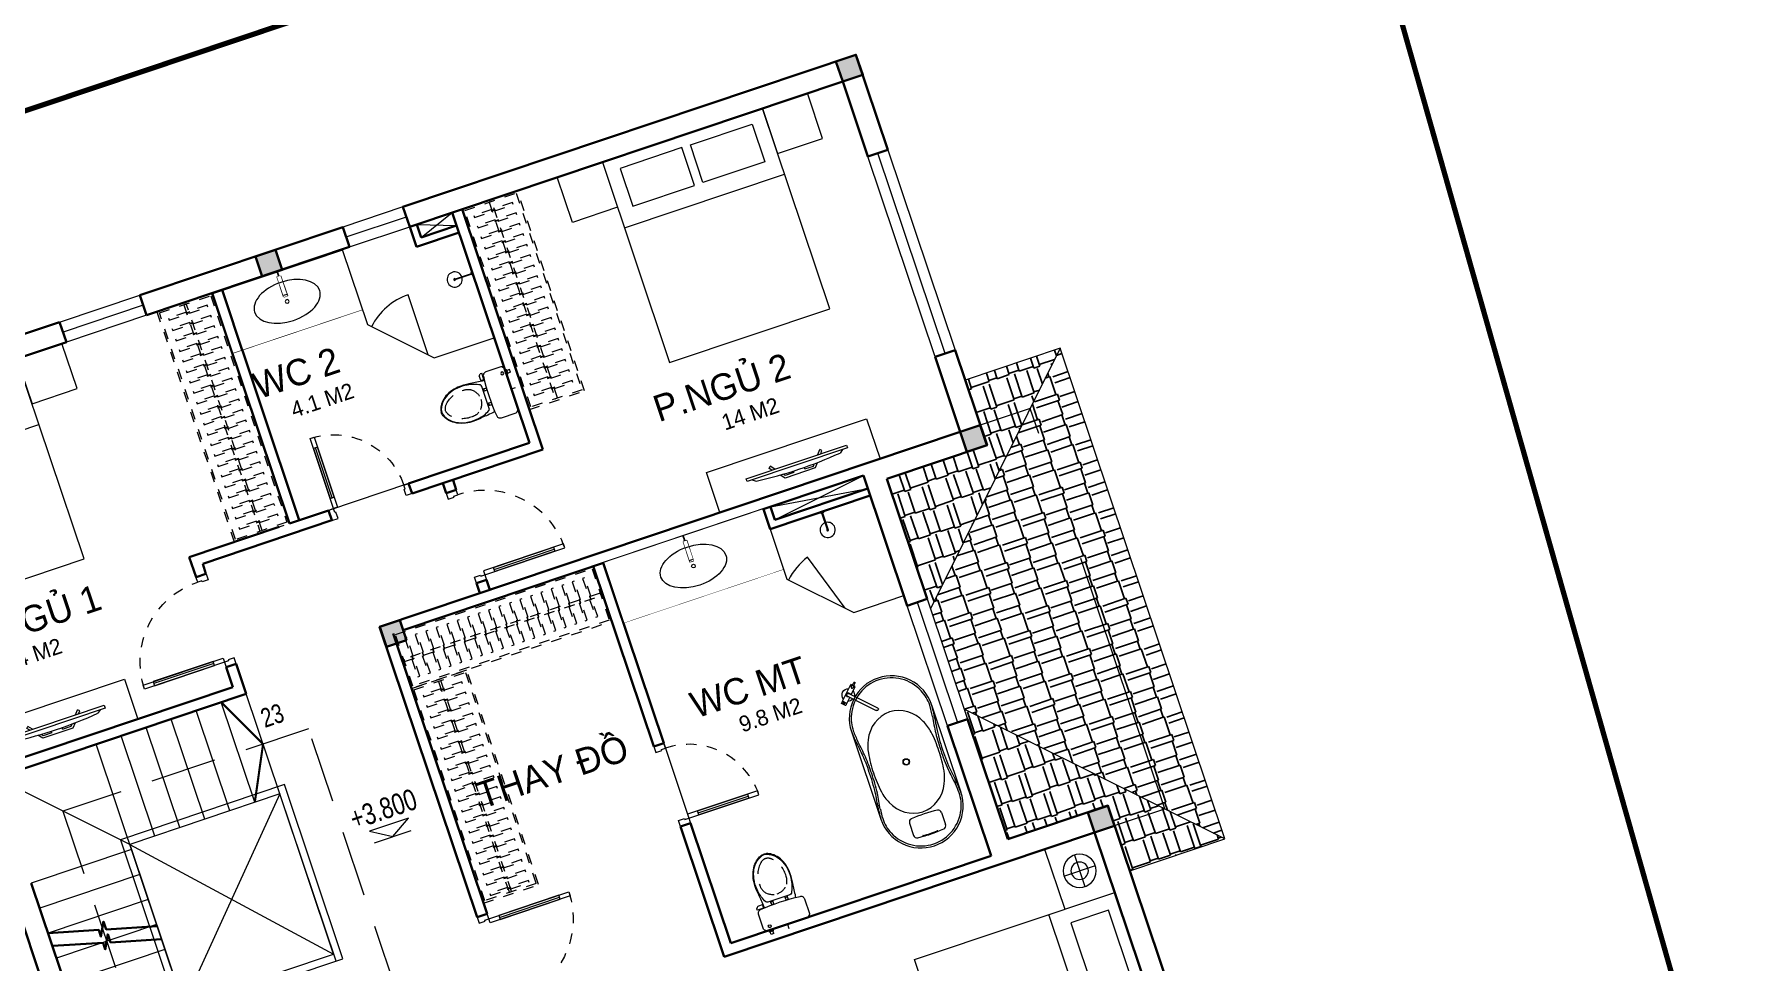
# Model space of a CAD drawing. Header units: metres. Extents: x 568336 to 569219, y 2065964 to 2066430.
# Drawn here: x 568470.52 to 568486.68, y 2066098.33 to 2066107.12 of the extents above; entities that cross this region are included whole.
import ezdxf

# ---------------------------------------------------------------- set-up
doc = ezdxf.new("R2010")
doc.units = ezdxf.units.M
for name, pattern in [('CENTER', [2, 1.25, -0.25, 0.25, -0.25]), ('DASHED', [0.75, 0.5, -0.25]), ('HIDDEN', [0.375, 0.25, -0.125]), ('HIDDEN2', [0.1875, 0.125, -0.0625]), ('X-5M-G-MB PHONGNGU$0$HIDDEN2', [0.1875, 0.125, -0.0625]), ('xref-thap C (mb tang 32-2)$0$HIDDEN', [0.375, 0.25, -0.125]), ('Xref-VCMT-BT3 - tuong bao$0$HIDDEN', [0.375, 0.25, -0.125])]:
    doc.linetypes.add(name, pattern=pattern)
doc.layers.get('0').update_dxf_attribs({"linetype": 'CONTINUOUS'})
doc.layers.get('DEFPOINTS').update_dxf_attribs({"linetype": 'CONTINUOUS'})
for name, color, linetype, lineweight in [('-CONCRETE', 1, 'CONTINUOUS', 35), ('-DOOR', 137, 'CONTINUOUS', 9), ('-FURNITURE', 46, 'CONTINUOUS', 9), ('-HIDE', 3, 'HIDDEN', 13), ('-KH', 143, 'CONTINUOUS', 13), ('-LINE1', 7, 'CONTINUOUS', 18), ('-RANH GIOI KHU DAT', 12, 'CENTER', 18), ('-TEXT', 7, 'CONTINUOUS', 15), ('-WALL', 4, 'CONTINUOUS', 35), ('Bighome_khuat', 251, 'DASHED', 5), ('TEXT25', 2, 'CONTINUOUS', 13)]:
    doc.layers.add(name, color=color, linetype=linetype, lineweight=lineweight)
doc.layers.add('13. NET HATCH', color=252, linetype='CONTINUOUS')
doc.layers.add('LoLK', color=6, linetype='CONTINUOUS')
doc.styles.add('1', font='arial.ttf')
doc.styles.add('T1', font='', dxfattribs={"height": 200})
doc.styles.get('T1').set_extended_font_data('VNgeometric Light')

# ---------------------------------------------------------------- blocks, each defined once
blk = doc.blocks.new('BT4-T2.1')
at = {"layer": '-RANH GIOI KHU DAT', "linetype": 'HIDDEN', "ltscale": 10, "const_width": 0.05}
blk.add_lwpolyline([(568465.624, 2066104.779), (568482.553, 2066110.46), (568478.451, 2066124.911), (568472.346, 2066128.131), (568459.261, 2066123.739)], close=True, dxfattribs=at)
blk = doc.blocks.new('Sink_Cicle')
blk.add_lwpolyline([(17, -50), (-17, -50), (-18, -252), (17, -252)], close=True)
blk.add_circle((0, -300), 17.5)
at = {"layer": 'DEFPOINTS'}
blk.add_line((0, -100), (0, 0), dxfattribs=at)
blk.add_wipeout([(17, -50), (-17, -50), (-18, -252), (17, -252)])
at = {"layer": '-FURNITURE', "linetype": 'Continuous'}
blk.add_ellipse((0, -300), major_axis=(-325, 0), ratio=0.584615, dxfattribs=at)
blk.add_line((-18, -237), (17, -237))
blk = doc.blocks.new('*U192')
at = {"ltscale": 300}
blk.add_lwpolyline([(0, 0), (1300, 0), (1300, -600), (0, -600)], close=True, dxfattribs=at)
blk.add_wipeout([(0, 0), (1300, 0), (1300, -600), (0, -600)], dxfattribs=at)
blk.add_blockref('Sink_Cicle', (650, 0), dxfattribs=at)
blk = doc.blocks.new('*U88')
at = {"color": 251}
blk.add_line((-70, 100), (-70, 700), dxfattribs=at)
for points in [[(-50, 0), (-50, 800), (-90, 800), (-90, 0)], [(-50, 100), (-90, 100), (-90, 700), (-50, 700)], [(-900, -100), (-840, -100), (-840, -40), (-850, -40), (-850, 0), (-900, 0)], [(0, -100), (-60, -100), (-60, -40), (-50, -40), (-50, 0), (0, 0)]]:
    blk.add_lwpolyline(points, close=True)
at = {"layer": 'Bighome_khuat', "linetype": 'Xref-VCMT-BT3 - tuong bao$0$HIDDEN'}
blk.add_arc((-50, 0), 800, 90, 180, dxfattribs=at)
blk = doc.blocks.new('*U191')
at = {"ltscale": 300}
blk.add_lwpolyline([(0, 0), (1600, 0), (1600, -600), (0, -600)], close=True, dxfattribs=at)
blk.add_wipeout([(0, 0), (1600, 0), (1600, -600), (0, -600)], dxfattribs=at)
blk.add_blockref('Sink_Cicle', (800, 0), dxfattribs=at)
blk = doc.blocks.new('A$C52EE6B0C')
for p, q in [((-17.21, 15.73), (17.22, 15.73)), ((-17.21, -15.76), (17.25, -15.76))]:
    blk.add_line(p, q)
for radius in [1.2, 1.06]:
    blk.add_circle((0, -0.01), radius)
for centre, radius, start, end in [((-17.24, -0.01), 15.75, 90.00005, 180.00602), ((-17.21, 0), 15.03, 114.01434, 180.05883), ((-17.26, 0.1), 14.92, 89.8926, 114.01434), ((-18.18, -21.57), 37.31, 80.32537, 88.55949), ((-17.86, -16.41), 31.44, 80.9553, 88.85173), ((3.49, 116.01), 102.69, 260.80643, 264.35645), ((10, 158.8), 145.24, 261.32176, 262.65662), ((-0.88, 77.07), 62.8, 262.97229, 270.8035), ((-0.26, -36.68), 49.55, 89.69838, 98.51976), ((-0.44, 89.41), 75.84, 265.33614, 270.33552), ((0.89, 77.07), 62.8, 269.1965, 277.02771), ((0.58, 84.46), 70.9, 269.53626, 275.75097), ((0.27, -36.68), 49.55, 81.48024, 90.30162), ((-18.44, 226.88), 214.55, 276.99221, 278.59677), ((-9.99, 158.8), 145.24, 277.34338, 278.67824), ((18.19, -21.57), 37.31, 91.44051, 99.67463), ((17.5, -11.01), 26.04, 90.57162, 98.52624), ((17.38, 0.65), 14.38, 65.52402, 90.57162), ((17.25, -0.01), 15.75, 359.99398, 89.99995), ((17.03, -0.12), 15.22, 0.40185, 65.52402), ((-7.45, -0.4), 12.19, 113.36694, 178.17202), ((-5.42, -2.21), 14.69, 98.51976, 117.85129), ((5.43, -2.21), 14.69, 62.14871, 81.48024), ((7.46, -0.4), 12.19, 1.82798, 66.63306), ((28.3, 2.77), 0.286, 160.80789, 185.67758), ((1.03, 0.06), 27.11, 359.84479, 5.67758), ((28.15, 2.82), 0.123, 123.47411, 160.80789), ((28.12, 2.87), 0.0732, 85.79125, 123.47411), ((28.11, 2.83), 0.109, 39.09426, 85.79125), ((27.99, 2.72), 0.275, 4.9413, 41.00239), ((1.84, 0.05), 26.56, 359.86069, 5.81543), ((-17.24, -0.02), 15.75, 179.99398, 269.99995), ((-17.21, -0.03), 15.03, 179.94113, 245.98566), ((-7.45, 0.37), 12.19, 181.82798, 246.63306), ((7.46, 0.37), 12.19, 293.36694, 358.17202), ((17.25, -0.02), 15.75, 270.00005, 0.00602), ((17.03, 0.09), 15.22, 294.47598, 359.59814), ((1.03, -0.09), 27.11, 354.32242, 0.15521), ((28.3, -2.8), 0.286, 174.32242, 199.19211), ((28.15, -2.85), 0.123, 199.19211, 236.52589), ((28.12, -2.89), 0.0732, 236.52589, 274.20875), ((28.11, -2.86), 0.109, 274.20875, 320.90574), ((27.99, -2.75), 0.275, 318.99761, 355.0587), ((1.84, -0.08), 26.56, 354.18457, 0.13931), ((-5.42, 2.18), 14.69, 242.14871, 261.48024), ((-0.26, 36.65), 49.55, 261.48024, 270.30162), ((0.27, 36.65), 49.55, 269.69838, 278.51976), ((5.43, 2.18), 14.69, 278.51976, 297.85129), ((-17.26, -0.13), 14.92, 245.98566, 270.1074), ((-18.18, 21.54), 37.31, 271.44051, 279.67463), ((-17.86, 16.38), 31.44, 271.14827, 279.0447), ((3.49, -116.04), 102.69, 95.64355, 99.19357), ((10, -158.82), 145.24, 97.34338, 98.67824), ((-0.88, -77.1), 62.8, 89.1965, 97.02771), ((-0.44, -89.44), 75.84, 89.66448, 94.66386), ((0.58, -84.49), 70.9, 84.24903, 90.46374), ((0.89, -77.1), 62.8, 82.97229, 90.8035), ((-18.44, -226.91), 214.55, 81.40323, 83.00779), ((-9.99, -158.82), 145.24, 81.32176, 82.65662), ((18.19, 21.54), 37.31, 260.32537, 268.55949), ((17.5, 10.99), 26.04, 261.47376, 269.42838), ((17.38, -0.67), 14.38, 269.42838, 294.47598)]:
    blk.add_arc(centre, radius, start, end)
at = {"layer": 'DEFPOINTS'}
for tag, p in [('MODELNUMBER', (0, 0)), ('TRADENAME', (0, 0)), ('PRODUCT', (0, 0)), ('MATERIAL', (0, -0.01))]:
    blk.add_attdef(tag, p, '', height=0.001, dxfattribs=at)
blk = doc.blocks.new('A$C4D835AF5')
at = {"layer": '-FURNITURE', "ltscale": 8}
for p, q in [((-3.94, 0.33), (-3.94, 0.87)), ((-3.86, 0.31), (-3.92, 0.31)), ((3.15, 0.91), (-3.9, 0.91)), ((-3.55, 0.46), (-3.55, 0.49)), ((-3.34, 0.49), (-3.34, 0.46)), ((-0.59, 0), (-0.59, -12.09)), ((0.59, 0), (0.59, -12.09)), ((3.15, -0.91), (3.15, 0.91)), ((3.17, 0.9), (3.15, 0.9)), ((3.17, -0.9), (3.17, 0.9)), ((3.19, 0.91), (3.98, 0.91)), ((4, -0.89), (4, 0.89)), ((-3.94, -0.87), (-3.94, -0.33)), ((-3.86, -0.31), (-3.92, -0.31)), ((-0.59, -0.91), (-3.9, -0.91)), ((-3.7, -0.45), (-3.7, -0.42)), ((-3.63, -0.46), (-3.62, -0.45)), ((-3.59, -0.47), (-3.59, -0.46)), ((-3.52, -0.47), (-3.52, -0.47)), ((-3.48, -0.49), (-3.49, -0.47)), ((-3.41, -0.49), (-3.4, -0.47)), ((-3.37, -0.47), (-3.37, -0.47)), ((-3.3, -0.47), (-3.3, -0.46)), ((-3.26, -0.46), (-3.27, -0.45)), ((-3.19, -0.45), (-3.19, -0.42)), ((3.15, -0.91), (0.59, -0.91)), ((3.17, -0.9), (3.15, -0.9)), ((3.19, -0.91), (3.98, -0.91))]:
    blk.add_line(p, q, dxfattribs=at)
for radius in [0.311, 0.264]:
    blk.add_circle((3.58, 0), radius, dxfattribs=at)
for centre, radius, start, end in [((-5.16, 0), 0.25, 92.26055, 178.09314), ((-5.17, -0.01), 0.24, 175.39887, 267.68368), ((-5.41, -2528.91), 2529.16, 89.96608, 89.99458), ((-3.9, 0.87), 0.0394, 90, 180), ((-3.92, 0.33), 0.0197, 180, 270), ((-3.44, -0.18), 0.68, 90.01556, 98.89807), ((-3.45, -0.18), 0.68, 81.10193, 89.98434), ((0, 0), 2.36, 22.54031, 157.45969), ((0, 0), 0.787, 318.59038, 221.40962), ((0, 0), 0.591, 0, 180), ((3.19, 0.89), 0.0197, 90, 180), ((3.98, 0.89), 0.0197, 0, 90), ((-4.56, 275.44), 275.69, 269.87137, 270.13441), ((-3.92, -0.33), 0.0197, 90, 180), ((-3.9, -0.87), 0.0394, 180, 270), ((-3.69, -0.45), 0.0116, 184.97306, 258.03407), ((-3.65, -0.25), 0.212, 257.28159, 272.58374), ((-3.64, -0.45), 0.0113, 272.46568, 345.44763), ((-3.58, -0.47), 0.0111, 186.41498, 247.44266), ((-3.54, -0.29), 0.191, 257.51752, 274.78533), ((-3.53, -0.47), 0.013, 270.86275, 343.93336), ((-3.47, -0.49), 0.0123, 192.37903, 260.14229), ((-3.45, -0.3), 0.207, 262.20059, 277.93411), ((-3.42, -0.49), 0.0113, 277.30775, 350.61998), ((-3.36, -0.47), 0.012, 194.1286, 259.0417), ((-3.34, -0.27), 0.209, 264.20628, 279.02841), ((-3.31, -0.47), 0.013, 269.18756, 350.22193), ((-3.25, -0.45), 0.0111, 194.19217, 261.8514), ((-3.24, -0.24), 0.225, 267.1756, 281.67278), ((-3.2, -0.45), 0.0128, 280.60322, 352.14738), ((0, 0), 2.36, 202.54031, 255.4906), ((0, 0), 2.36, 284.50926, 337.45969), ((3.19, -0.89), 0.0197, 180, 270), ((3.98, -0.89), 0.0197, 270, 0), ((0, -12.09), 0.591, 180, 0)]:
    blk.add_arc(centre, radius, start, end, dxfattribs=at)
blk.add_ellipse((-3.44, 0), major_axis=(0.555, 0), ratio=0.849194, dxfattribs=at)
for tag, p in [('MODELNUMBER', (0, 0.01)), ('TRADENAME', (0, 0.01)), ('PRODUCT', (0, 0.01)), ('MATERIAL', (0, 0))]:
    blk.add_attdef(tag, p, '', height=0.001, dxfattribs=at)
blk = doc.blocks.new('A$C513779E1')
at = {"layer": '-FURNITURE', "ltscale": 5}
for p, q in [((-156, -560), (-156, -682)), ((164, -561), (164, -682))]:
    blk.add_line(p, q, dxfattribs=at)
for centre, radius, start, end in [((-121, -560), 34.2, 97.7975, 180.4786), ((-1, -2204), 1683, 85.3853, 94.2746), ((130, -561), 34.2, 359.5588, 82.2399), ((-122, -683), 34.2, 179.465, 262.1462), ((-1, 962), 1683, 265.7382, 274.6274), ((130, -682), 34.2, 277.7038, 0.3849)]:
    blk.add_arc(centre, radius, start, end, dxfattribs=at)
at = {"layer": '-FURNITURE', "ltscale": 8}
ref = blk.add_blockref('A$C4D835AF5', (-319, 776), dxfattribs=dict(at, xscale=-25.08682081009749, yscale=25.08682081009749, zscale=25.08682081009749, rotation=45))
ref.add_attrib('MODELNUMBER', 'K-T97328-4', (-319, 776), dxfattribs={"layer": 'DEFPOINTS', "height": 0.0251, "rotation": 225})
ref.add_attrib('TRADENAME', 'PURIST', (-319, 776), dxfattribs={"layer": 'DEFPOINTS', "height": 0.0251, "rotation": 225})
ref.add_attrib('PRODUCT', 'BATH FILLER', (-319, 776), dxfattribs={"layer": 'DEFPOINTS', "height": 0.0251, "rotation": 225})
ref.add_attrib('MATERIAL', 'PREMIUM MATERIALS', (-319, 776), dxfattribs={"layer": 'DEFPOINTS', "height": 0.0251, "rotation": 225})
at = {"layer": '-FURNITURE', "xscale": 25.39829667096628, "yscale": 25.39829667096628, "zscale": 25.39829667096628, "rotation": 270}
blk.add_blockref('A$C52EE6B0C', (0, 0), dxfattribs=at).add_auto_attribs({'MODELNUMBER': 'K-1800', 'TRADENAME': 'ABRAZO', 'PRODUCT': 'BATH', 'MATERIAL': 'LITHOCAST'})
blk = doc.blocks.new('shower')
for points in [[(180919, -32316), (180912, -32316), (180912, -32147), (180919, -32147)], [(180929, -32327), (180902, -32327), (180902, -32316), (180929, -32316)]]:
    blk.add_lwpolyline(points, close=True)
for radius, start, end in [(72, 272.7907, 267.2093), (8.35, 294.8355, 245.1645)]:
    blk.add_arc((180916, -32147), radius, start, end)
blk = doc.blocks.new('A$C18091ED7')
for p, q in [((0, -42), (0, 0)), ((146, -27), (179, -27)), ((146, -27), (146, -30)), ((146, -30), (166, -30)), ((153, -37), (146, -30)), ((152, 0), (152, -27)), ((152, 0), (179, 0)), ((153, -37), (166, -37)), ((153, -40), (153, -37)), ((153, -40), (178, -40)), ((153, -40), (178, -40)), ((153, -40), (153, -42)), ((185, -30), (166, -30)), ((178, -37), (166, -37)), ((185, -30), (178, -37)), ((178, -37), (178, -40)), ((178, -40), (178, -42)), ((179, 0), (179, -27)), ((179, -27), (185, -27)), ((185, -27), (185, -30)), ((-83, -267), (-83, -300)), ((-83, -278), (-83, -288)), ((-61, -290), (-83, -290)), ((-63, -265), (-81, -265)), ((-61, -267), (-61, -300)), ((61, -267), (61, -300)), ((61, -290), (83, -290)), ((63, -265), (81, -265)), ((83, -267), (83, -300)), ((83, -278), (83, -288)), ((165, -262), (165, -290)), ((168, -260), (228, -260)), ((168, -292), (207, -292)), ((231, -274), (231, -262))]:
    blk.add_line(p, q)
for points in [[(230, -219, -0.137407), (225, -235), (222, -241, -0.236081), (198, -255, -0.051961), (-198, -255, -0.236081), (-222, -241), (-225, -235, -0.137407), (-230, -219), (-230, -72, -0.198912), (-226, -63), (-209, -46, -0.198912), (-200, -42), (0, -42), (200, -42, -0.198912), (209, -46), (226, -63, -0.198912), (230, -72)], [(144, -619, -0.212405), (26, -734, -0.027685), (-1, -739, -0.022279), (-26, -734, -0.212405), (-144, -619, -0.142796), (-167, -428, -0.093005), (-128, -309, -0.256439), (-111, -300), (0, -300), (111, -300, -0.256439), (128, -309, -0.093005), (167, -428, -0.142796)]]:
    blk.add_lwpolyline(points, format="xyb", close=True)
at = {"linetype": 'xref-thap C (mb tang 32-2)$0$HIDDEN', "ltscale": 100}
blk.add_lwpolyline([(61, -669, -0.199031), (0, -699, -0.199031), (-61, -669, -0.218924), (-132, -478, -0.153791), (-112, -404, -0.236701), (0, -348, -0.236701), (112, -404, -0.153791), (132, -478, -0.218924)], format="xyb", close=True, dxfattribs=at)
blk.add_circle((166, -78), 13.9)
for centre, radius, start, end in [((-81, -267), 1.98, 90, 180), ((-63, -267), 1.98, 0, 90), ((63, -267), 1.98, 90, 180), ((81, -267), 1.98, 0, 90), ((168, -262), 2.47, 90, 180), ((168, -290), 2.47, 180, 270), ((207, -277), 15.5, 270, 306.4659), ((168, -225), 80.1, 306.4659, 320.3123), ((228, -274), 2.47, 320.3123, 0)]:
    blk.add_arc(centre, radius, start, end)
for points in [[(-156, -259), (-157, -267), (-164, -328), (-169, -385), (-184, -528), (-136, -679), (-50, -735), (-20, -741), (0, -744)], [(156, -259), (157, -267), (164, -328), (169, -385), (184, -528), (136, -679), (50, -735), (20, -741), (0, -744)]]:
    blk.add_open_spline(points, degree=3, knots=[130.613938, 130.613938, 130.613938, 130.613938, 152.852109, 311.129351, 417.703951, 561.383393, 697.692632, 710.812262, 710.812262, 710.812262, 710.812262])
blk = doc.blocks.new('*U96')
at = {"color": 251}
blk.add_line((-70, 100), (-70, 600), dxfattribs=at)
for points in [[(-50, 0), (-50, 700), (-90, 700), (-90, 0)], [(-50, 100), (-90, 100), (-90, 600), (-50, 600)], [(-800, -100), (-740, -100), (-740, -40), (-750, -40), (-750, 0), (-800, 0)], [(0, -100), (-60, -100), (-60, -40), (-50, -40), (-50, 0), (0, 0)]]:
    blk.add_lwpolyline(points, close=True)
at = {"layer": 'Bighome_khuat', "linetype": 'Xref-VCMT-BT3 - tuong bao$0$HIDDEN'}
blk.add_arc((-50, 0), 700, 90, 180, dxfattribs=at)
blk = doc.blocks.new('DANH COT')
at = {"layer": '-KH'}
blk.add_line((0, 0), (368, 0), dxfattribs=at)
blk.add_lwpolyline([(379, 118), (-11, 118), (184, 0)], close=True, dxfattribs=at)
blk.add_solid([(184, 0), (184, 118), (379, 118), (184, 0)], dxfattribs=at)
at = {"layer": '-TEXT', "style": '1', "width": 0.75}
blk.add_attdef('CAODO', (-142, 178), '', height=180, dxfattribs=at)
blk = doc.blocks.new('A$C32e20c34')
blk.add_line((657, 2050), (657, 450))
for points in [[(0, 2050), (450, 2050), (450, 2500), (0, 2500)], [(109, 1910), (485.5, 1910), (485.5, 1292.5), (109, 1292.5)], [(109, 590), (485.5, 590), (485.5, 1207.5), (109, 1207.5)], [(0, 450), (450, 450), (450, 0), (0, 0)]]:
    blk.add_lwpolyline(points, close=True)
blk.add_lwpolyline([(0, 2050), (2000, 2050), (2000, 450), (0, 450), (0, 2050)])
blk = doc.blocks.new('XR.MB.LM123$0$tvi 1')
blk.add_lwpolyline([(29, 0), (29, -1000), (0, -1000), (0, 0)], close=True)
for points in [[(29, -50), (52, -81)], [(-24, -236), (-39, -252)], [(0, -285), (-39, -252)], [(0, -256), (-24, -236)], [(70, -315), (111, -350), (111, -650), (70, -685)], [(89, -446), (89, -360), (71, -345)], [(89, -446), (73, -446)], [(89, -554), (89, -640), (71, -655)], [(89, -554), (73, -554)], [(0, -715), (-39, -748)], [(-24, -764), (-39, -748)], [(0, -744), (-24, -764)], [(29, -950), (52, -919)]]:
    blk.add_lwpolyline(points)
blk.add_arc((-4025, -500), 4099, 354.1311, 5.8689)
blk = doc.blocks.new('A$C8a974c9c')
for p, q in [((1750, 2957), (1750, 2643)), ((1593, 2800), (1908, 2800)), ((1343, 2500), (1343, 700)), ((1750, 243), (1750, 557)), ((1593, 400), (1908, 400))]:
    blk.add_line(p, q)
for points in [[(2000, 3100), (1500, 3100), (1500, 2500), (2000, 2500)], [(1891, 2360), (1514, 2360), (1514, 1643), (1891, 1643)], [(1891, 840), (1514, 840), (1514, 1558), (1891, 1558)], [(2000, 100), (1500, 100), (1500, 700), (2000, 700)]]:
    blk.add_lwpolyline(points, close=True)
blk.add_lwpolyline([(2000, 2500), (0, 2500), (0, 700), (2000, 700), (2000, 2500)])
for centre, radius in [((1750, 2800), 157), ((1750, 2800), 82.4), ((1750, 400), 157), ((1750, 400), 82.4)]:
    blk.add_circle(centre, radius)
blk = doc.blocks.new('*U194')
at = {"linetype": 'X-5M-G-MB PHONGNGU$0$HIDDEN2'}
for points in [[(0, 600), (0, 0), (2182, 0), (2182, 600)], [(2162, 580), (2162, 20), (20, 20), (20, 580)], [(2162, 287), (2162, 313), (20, 313), (20, 287)], [(114, 319), (109, 319), (109, 280), (114, 280)], [(228, 319), (223, 319), (223, 280), (228, 280)], [(342, 319), (337, 319), (337, 280), (342, 280)], [(456, 319), (451, 319), (451, 280), (456, 280)], [(570, 319), (565, 319), (565, 280), (570, 280)], [(684, 319), (679, 319), (679, 280), (684, 280)], [(798, 319), (793, 319), (793, 280), (798, 280)], [(912, 319), (907, 319), (907, 280), (912, 280)], [(1026, 319), (1021, 319), (1021, 280), (1026, 280)], [(1140, 319), (1135, 319), (1135, 280), (1140, 280)], [(1254, 319), (1249, 319), (1249, 280), (1254, 280)], [(1368, 319), (1363, 319), (1363, 280), (1368, 280)], [(1482, 319), (1477, 319), (1477, 280), (1482, 280)], [(1596, 319), (1591, 319), (1591, 280), (1596, 280)], [(1710, 319), (1705, 319), (1705, 280), (1710, 280)], [(1824, 319), (1819, 319), (1819, 280), (1824, 280)], [(1938, 319), (1933, 319), (1933, 280), (1938, 280)], [(2052, 319), (2047, 319), (2047, 280), (2052, 280)]]:
    blk.add_lwpolyline(points, close=True, dxfattribs=at)
for points in [[(122, 313), (122, 515), (100, 515), (100, 313)], [(236, 313), (236, 515), (214, 515), (214, 313)], [(350, 313), (350, 515), (328, 515), (328, 313)], [(464, 313), (464, 515), (442, 515), (442, 313)], [(578, 313), (578, 515), (556, 515), (556, 313)], [(692, 313), (692, 515), (670, 515), (670, 313)], [(806, 313), (806, 515), (784, 515), (784, 313)], [(920, 313), (920, 515), (898, 515), (898, 313)], [(1034, 313), (1034, 515), (1012, 515), (1012, 313)], [(1148, 313), (1148, 515), (1126, 515), (1126, 313)], [(1262, 313), (1262, 515), (1240, 515), (1240, 313)], [(1376, 313), (1376, 515), (1354, 515), (1354, 313)], [(1490, 313), (1490, 515), (1468, 515), (1468, 313)], [(1604, 313), (1604, 515), (1582, 515), (1582, 313)], [(1718, 313), (1718, 515), (1696, 515), (1696, 313)], [(1832, 313), (1832, 515), (1810, 515), (1810, 313)], [(1946, 313), (1946, 515), (1924, 515), (1924, 313)], [(2060, 313), (2060, 515), (2038, 515), (2038, 313)], [(100, 287), (100, 92), (122, 92), (122, 287)], [(214, 287), (214, 92), (236, 92), (236, 287)], [(328, 287), (328, 92), (350, 92), (350, 287)], [(442, 287), (442, 92), (464, 92), (464, 287)], [(556, 287), (556, 92), (578, 92), (578, 287)], [(670, 287), (670, 92), (692, 92), (692, 287)], [(784, 287), (784, 92), (806, 92), (806, 287)], [(898, 287), (898, 92), (920, 92), (920, 287)], [(1012, 287), (1012, 92), (1034, 92), (1034, 287)], [(1126, 287), (1126, 92), (1148, 92), (1148, 287)], [(1240, 287), (1240, 92), (1262, 92), (1262, 287)], [(1354, 287), (1354, 92), (1376, 92), (1376, 287)], [(1468, 287), (1468, 92), (1490, 92), (1490, 287)], [(1582, 287), (1582, 92), (1604, 92), (1604, 287)], [(1696, 287), (1696, 92), (1718, 92), (1718, 287)], [(1810, 287), (1810, 92), (1832, 92), (1832, 287)], [(1924, 287), (1924, 92), (1946, 92), (1946, 287)], [(2038, 287), (2038, 92), (2060, 92), (2060, 287)]]:
    blk.add_lwpolyline(points, dxfattribs=at)
blk = doc.blocks.new('*U195')
at = {"linetype": 'X-5M-G-MB PHONGNGU$0$HIDDEN2'}
for points in [[(0, 600), (0, 0), (2339, 0), (2339, 600)], [(2319, 580), (2319, 20), (20, 20), (20, 580)], [(2319, 287), (2319, 313), (20, 313), (20, 287)], [(114, 319), (109, 319), (109, 280), (114, 280)], [(228, 319), (223, 319), (223, 280), (228, 280)], [(342, 319), (337, 319), (337, 280), (342, 280)], [(456, 319), (451, 319), (451, 280), (456, 280)], [(570, 319), (565, 319), (565, 280), (570, 280)], [(684, 319), (679, 319), (679, 280), (684, 280)], [(798, 319), (793, 319), (793, 280), (798, 280)], [(912, 319), (907, 319), (907, 280), (912, 280)], [(1026, 319), (1021, 319), (1021, 280), (1026, 280)], [(1140, 319), (1135, 319), (1135, 280), (1140, 280)], [(1254, 319), (1249, 319), (1249, 280), (1254, 280)], [(1368, 319), (1363, 319), (1363, 280), (1368, 280)], [(1482, 319), (1477, 319), (1477, 280), (1482, 280)], [(1596, 319), (1591, 319), (1591, 280), (1596, 280)], [(1710, 319), (1705, 319), (1705, 280), (1710, 280)], [(1824, 319), (1819, 319), (1819, 280), (1824, 280)], [(1938, 319), (1933, 319), (1933, 280), (1938, 280)], [(2052, 319), (2047, 319), (2047, 280), (2052, 280)], [(2166, 319), (2161, 319), (2161, 280), (2166, 280)], [(2280, 319), (2275, 319), (2275, 280), (2280, 280)]]:
    blk.add_lwpolyline(points, close=True, dxfattribs=at)
for points in [[(122, 313), (122, 515), (100, 515), (100, 313)], [(236, 313), (236, 515), (214, 515), (214, 313)], [(350, 313), (350, 515), (328, 515), (328, 313)], [(464, 313), (464, 515), (442, 515), (442, 313)], [(578, 313), (578, 515), (556, 515), (556, 313)], [(692, 313), (692, 515), (670, 515), (670, 313)], [(806, 313), (806, 515), (784, 515), (784, 313)], [(920, 313), (920, 515), (898, 515), (898, 313)], [(1034, 313), (1034, 515), (1012, 515), (1012, 313)], [(1148, 313), (1148, 515), (1126, 515), (1126, 313)], [(1262, 313), (1262, 515), (1240, 515), (1240, 313)], [(1376, 313), (1376, 515), (1354, 515), (1354, 313)], [(1490, 313), (1490, 515), (1468, 515), (1468, 313)], [(1604, 313), (1604, 515), (1582, 515), (1582, 313)], [(1718, 313), (1718, 515), (1696, 515), (1696, 313)], [(1832, 313), (1832, 515), (1810, 515), (1810, 313)], [(1946, 313), (1946, 515), (1924, 515), (1924, 313)], [(2060, 313), (2060, 515), (2038, 515), (2038, 313)], [(2174, 313), (2174, 515), (2152, 515), (2152, 313)], [(2288, 313), (2288, 515), (2266, 515), (2266, 313)], [(100, 287), (100, 92), (122, 92), (122, 287)], [(214, 287), (214, 92), (236, 92), (236, 287)], [(328, 287), (328, 92), (350, 92), (350, 287)], [(442, 287), (442, 92), (464, 92), (464, 287)], [(556, 287), (556, 92), (578, 92), (578, 287)], [(670, 287), (670, 92), (692, 92), (692, 287)], [(784, 287), (784, 92), (806, 92), (806, 287)], [(898, 287), (898, 92), (920, 92), (920, 287)], [(1012, 287), (1012, 92), (1034, 92), (1034, 287)], [(1126, 287), (1126, 92), (1148, 92), (1148, 287)], [(1240, 287), (1240, 92), (1262, 92), (1262, 287)], [(1354, 287), (1354, 92), (1376, 92), (1376, 287)], [(1468, 287), (1468, 92), (1490, 92), (1490, 287)], [(1582, 287), (1582, 92), (1604, 92), (1604, 287)], [(1696, 287), (1696, 92), (1718, 92), (1718, 287)], [(1810, 287), (1810, 92), (1832, 92), (1832, 287)], [(1924, 287), (1924, 92), (1946, 92), (1946, 287)], [(2038, 287), (2038, 92), (2060, 92), (2060, 287)], [(2152, 287), (2152, 92), (2174, 92), (2174, 287)], [(2266, 287), (2266, 92), (2288, 92), (2288, 287)]]:
    blk.add_lwpolyline(points, dxfattribs=at)
blk = doc.blocks.new('*U193')
at = {"linetype": 'X-5M-G-MB PHONGNGU$0$HIDDEN2'}
for points in [[(0, 600), (0, 0), (2509, 0), (2509, 600)], [(2489, 580), (2489, 20), (20, 20), (20, 580)], [(2489, 287), (2489, 313), (20, 313), (20, 287)], [(114, 319), (109, 319), (109, 280), (114, 280)], [(228, 319), (223, 319), (223, 280), (228, 280)], [(342, 319), (337, 319), (337, 280), (342, 280)], [(456, 319), (451, 319), (451, 280), (456, 280)], [(570, 319), (565, 319), (565, 280), (570, 280)], [(684, 319), (679, 319), (679, 280), (684, 280)], [(798, 319), (793, 319), (793, 280), (798, 280)], [(912, 319), (907, 319), (907, 280), (912, 280)], [(1026, 319), (1021, 319), (1021, 280), (1026, 280)], [(1140, 319), (1135, 319), (1135, 280), (1140, 280)], [(1254, 319), (1249, 319), (1249, 280), (1254, 280)], [(1368, 319), (1363, 319), (1363, 280), (1368, 280)], [(1482, 319), (1477, 319), (1477, 280), (1482, 280)], [(1596, 319), (1591, 319), (1591, 280), (1596, 280)], [(1710, 319), (1705, 319), (1705, 280), (1710, 280)], [(1824, 319), (1819, 319), (1819, 280), (1824, 280)], [(1938, 319), (1933, 319), (1933, 280), (1938, 280)], [(2052, 319), (2047, 319), (2047, 280), (2052, 280)], [(2166, 319), (2161, 319), (2161, 280), (2166, 280)], [(2280, 319), (2275, 319), (2275, 280), (2280, 280)], [(2394, 319), (2389, 319), (2389, 280), (2394, 280)]]:
    blk.add_lwpolyline(points, close=True, dxfattribs=at)
for points in [[(122, 313), (122, 515), (100, 515), (100, 313)], [(236, 313), (236, 515), (214, 515), (214, 313)], [(350, 313), (350, 515), (328, 515), (328, 313)], [(464, 313), (464, 515), (442, 515), (442, 313)], [(578, 313), (578, 515), (556, 515), (556, 313)], [(692, 313), (692, 515), (670, 515), (670, 313)], [(806, 313), (806, 515), (784, 515), (784, 313)], [(920, 313), (920, 515), (898, 515), (898, 313)], [(1034, 313), (1034, 515), (1012, 515), (1012, 313)], [(1148, 313), (1148, 515), (1126, 515), (1126, 313)], [(1262, 313), (1262, 515), (1240, 515), (1240, 313)], [(1376, 313), (1376, 515), (1354, 515), (1354, 313)], [(1490, 313), (1490, 515), (1468, 515), (1468, 313)], [(1604, 313), (1604, 515), (1582, 515), (1582, 313)], [(1718, 313), (1718, 515), (1696, 515), (1696, 313)], [(1832, 313), (1832, 515), (1810, 515), (1810, 313)], [(1946, 313), (1946, 515), (1924, 515), (1924, 313)], [(2060, 313), (2060, 515), (2038, 515), (2038, 313)], [(2174, 313), (2174, 515), (2152, 515), (2152, 313)], [(2288, 313), (2288, 515), (2266, 515), (2266, 313)], [(2402, 313), (2402, 515), (2380, 515), (2380, 313)], [(100, 287), (100, 92), (122, 92), (122, 287)], [(214, 287), (214, 92), (236, 92), (236, 287)], [(328, 287), (328, 92), (350, 92), (350, 287)], [(442, 287), (442, 92), (464, 92), (464, 287)], [(556, 287), (556, 92), (578, 92), (578, 287)], [(670, 287), (670, 92), (692, 92), (692, 287)], [(784, 287), (784, 92), (806, 92), (806, 287)], [(898, 287), (898, 92), (920, 92), (920, 287)], [(1012, 287), (1012, 92), (1034, 92), (1034, 287)], [(1126, 287), (1126, 92), (1148, 92), (1148, 287)], [(1240, 287), (1240, 92), (1262, 92), (1262, 287)], [(1354, 287), (1354, 92), (1376, 92), (1376, 287)], [(1468, 287), (1468, 92), (1490, 92), (1490, 287)], [(1582, 287), (1582, 92), (1604, 92), (1604, 287)], [(1696, 287), (1696, 92), (1718, 92), (1718, 287)], [(1810, 287), (1810, 92), (1832, 92), (1832, 287)], [(1924, 287), (1924, 92), (1946, 92), (1946, 287)], [(2038, 287), (2038, 92), (2060, 92), (2060, 287)], [(2152, 287), (2152, 92), (2174, 92), (2174, 287)], [(2266, 287), (2266, 92), (2288, 92), (2288, 287)], [(2380, 287), (2380, 92), (2402, 92), (2402, 287)]]:
    blk.add_lwpolyline(points, dxfattribs=at)
blk = doc.blocks.new('*U189')
at = {"linetype": 'X-5M-G-MB PHONGNGU$0$HIDDEN2'}
for points in [[(0, 600), (0, 0), (2182, 0), (2182, 600)], [(2162, 580), (2162, 20), (20, 20), (20, 580)], [(2162, 287), (2162, 313), (20, 313), (20, 287)], [(114, 319), (109, 319), (109, 280), (114, 280)], [(228, 319), (223, 319), (223, 280), (228, 280)], [(342, 319), (337, 319), (337, 280), (342, 280)], [(456, 319), (451, 319), (451, 280), (456, 280)], [(570, 319), (565, 319), (565, 280), (570, 280)], [(684, 319), (679, 319), (679, 280), (684, 280)], [(798, 319), (793, 319), (793, 280), (798, 280)], [(912, 319), (907, 319), (907, 280), (912, 280)], [(1026, 319), (1021, 319), (1021, 280), (1026, 280)], [(1140, 319), (1135, 319), (1135, 280), (1140, 280)], [(1254, 319), (1249, 319), (1249, 280), (1254, 280)], [(1368, 319), (1363, 319), (1363, 280), (1368, 280)], [(1482, 319), (1477, 319), (1477, 280), (1482, 280)], [(1596, 319), (1591, 319), (1591, 280), (1596, 280)], [(1710, 319), (1705, 319), (1705, 280), (1710, 280)], [(1824, 319), (1819, 319), (1819, 280), (1824, 280)], [(1938, 319), (1933, 319), (1933, 280), (1938, 280)], [(2052, 319), (2047, 319), (2047, 280), (2052, 280)]]:
    blk.add_lwpolyline(points, close=True, dxfattribs=at)
for points in [[(122, 313), (122, 515), (100, 515), (100, 313)], [(236, 313), (236, 515), (214, 515), (214, 313)], [(350, 313), (350, 515), (328, 515), (328, 313)], [(464, 313), (464, 515), (442, 515), (442, 313)], [(578, 313), (578, 515), (556, 515), (556, 313)], [(692, 313), (692, 515), (670, 515), (670, 313)], [(806, 313), (806, 515), (784, 515), (784, 313)], [(920, 313), (920, 515), (898, 515), (898, 313)], [(1034, 313), (1034, 515), (1012, 515), (1012, 313)], [(1148, 313), (1148, 515), (1126, 515), (1126, 313)], [(1262, 313), (1262, 515), (1240, 515), (1240, 313)], [(1376, 313), (1376, 515), (1354, 515), (1354, 313)], [(1490, 313), (1490, 515), (1468, 515), (1468, 313)], [(1604, 313), (1604, 515), (1582, 515), (1582, 313)], [(1718, 313), (1718, 515), (1696, 515), (1696, 313)], [(1832, 313), (1832, 515), (1810, 515), (1810, 313)], [(1946, 313), (1946, 515), (1924, 515), (1924, 313)], [(2060, 313), (2060, 515), (2038, 515), (2038, 313)], [(100, 287), (100, 92), (122, 92), (122, 287)], [(214, 287), (214, 92), (236, 92), (236, 287)], [(328, 287), (328, 92), (350, 92), (350, 287)], [(442, 287), (442, 92), (464, 92), (464, 287)], [(556, 287), (556, 92), (578, 92), (578, 287)], [(670, 287), (670, 92), (692, 92), (692, 287)], [(784, 287), (784, 92), (806, 92), (806, 287)], [(898, 287), (898, 92), (920, 92), (920, 287)], [(1012, 287), (1012, 92), (1034, 92), (1034, 287)], [(1126, 287), (1126, 92), (1148, 92), (1148, 287)], [(1240, 287), (1240, 92), (1262, 92), (1262, 287)], [(1354, 287), (1354, 92), (1376, 92), (1376, 287)], [(1468, 287), (1468, 92), (1490, 92), (1490, 287)], [(1582, 287), (1582, 92), (1604, 92), (1604, 287)], [(1696, 287), (1696, 92), (1718, 92), (1718, 287)], [(1810, 287), (1810, 92), (1832, 92), (1832, 287)], [(1924, 287), (1924, 92), (1946, 92), (1946, 287)], [(2038, 287), (2038, 92), (2060, 92), (2060, 287)]]:
    blk.add_lwpolyline(points, dxfattribs=at)
blk = doc.blocks.new('A$C5C575821')
at = {"layer": '-CONCRETE'}
h = blk.add_hatch(color=256, dxfattribs=at)
h.dxf.hatch_style = 1
h.paths.add_polyline_path([(0, 200), (0, 0), (200, 0), (200, 200)])
blk.add_lwpolyline([(0, 0), (200, 0), (200, 200), (0, 200)], close=True, dxfattribs=at)
blk = doc.blocks.new('BT4-T2.2')
at = {"layer": '13. NET HATCH'}
h = blk.add_hatch(dxfattribs=at)
h.set_pattern_fill('MAIGO-02', color=256, scale=0.02, angle=18.5515)
h.set_pattern_definition([(18.5515, (568195.4346, 2066129.99232), (0.40714175, 0.38978916), [0.12, -0.1, 0.14, -0.06, 0.18, -0.08]), (18.5515, (568195.54517, 2066130.03998), (0.40714175, 0.38978916), [0.1, -0.38, 0.08, -0.12]), (18.5515, (568195.78066, 2066130.09264), (0.40714175, 0.38978916), [0.06, -0.62]), (108.5515, (568195.43459, 2066129.99232), (-0.23752413, 0.17344246), [0.23, -0.73]), (108.5515, (568195.54835, 2066130.0305), (-0.23752413, 0.17344246), [0.225, -0.735]), (108.5515, (568195.64316, 2066130.06231), (-0.23752413, 0.17344246), [0.21, -0.75]), (108.5515, (568195.78066, 2066130.09264), (-0.23752413, 0.17344246), [0.23, -0.73]), (108.5515, (568195.83754, 2066130.11172), (-0.23752413, 0.17344246), [0.23, -0.73]), (108.5515, (568196.00341, 2066130.18321), (-0.23752413, 0.17344246), [0.22, -0.74])])
h.paths.add_polyline_path([(568479.007, 2066101.675), (568478.594, 2066102.907), (568479.542, 2066103.225), (568479.335, 2066103.842), (568480.235, 2066104.144)])
h.paths.add_polyline_path([(568479.325, 2066100.727), (568481.794, 2066099.499), (568480.894, 2066099.196), (568480.687, 2066099.813), (568479.739, 2066099.494)])
h = blk.add_hatch(dxfattribs=at)
h.set_pattern_fill('MAIGO-02', color=256, scale=0.02, angle=108.5515)
h.set_pattern_definition([(108.5515, (568195.4346, 2066129.99232), (-0.38978916, 0.40714175), [0.12, -0.1, 0.14, -0.06, 0.18, -0.08]), (108.5515, (568195.38693, 2066130.1029), (-0.38978916, 0.40714175), [0.1, -0.38, 0.08, -0.12]), (108.5515, (568195.33427, 2066130.33839), (-0.38978916, 0.40714175), [0.06, -0.62]), (198.5515, (568195.43459, 2066129.99232), (-0.17344246, -0.23752413), [0.23, -0.73]), (198.5515, (568195.39641, 2066130.10608), (-0.17344246, -0.23752413), [0.225, -0.735]), (198.5515, (568195.3646, 2066130.20089), (-0.17344246, -0.23752413), [0.21, -0.75]), (198.5515, (568195.33427, 2066130.33839), (-0.17344246, -0.23752413), [0.23, -0.73]), (198.5515, (568195.31518, 2066130.39527), (-0.17344246, -0.23752413), [0.23, -0.73]), (198.5515, (568195.2437, 2066130.56114), (-0.17344246, -0.23752413), [0.22, -0.74])])
h.paths.add_polyline_path([(568479.325, 2066100.727), (568479.007, 2066101.675), (568480.235, 2066104.144), (568481.794, 2066099.499)])
at = {"layer": '-DOOR'}
for points in [[(568478.413, 2066105.959), (568478.603, 2066106.022), (568479.239, 2066104.126), (568479.05, 2066104.063)], [(568470.822, 2066104.202), (568470.758, 2066104.392), (568471.517, 2066104.646), (568471.58, 2066104.457)], [(568479.357, 2066100.632), (568479.168, 2066100.568), (568478.786, 2066101.706), (568478.975, 2066101.77)]]:
    blk.add_lwpolyline(points, close=True, dxfattribs=at)
for points in [[(568479.145, 2066104.094), (568478.508, 2066105.99)], [(568473.473, 2066105.198), (568474.042, 2066105.388)], [(568471.548, 2066104.552), (568470.79, 2066104.297)], [(568474.064, 2066102.864), (568473.306, 2066102.609)], [(568478.881, 2066101.738), (568479.262, 2066100.6)], [(568476.48, 2066100.405), (568476.734, 2066099.646)]]:
    blk.add_lwpolyline(points, dxfattribs=at)
at = {"layer": '-FURNITURE'}
for points in [[(568474.14, 2066105.316), (568474.518, 2066105.306)], [(568474.182, 2066105.193), (568474.477, 2066105.429)], [(568474.25, 2066104.081), (568474.059, 2066104.65)], [(568478.199, 2066101.682), (568477.842, 2066102.165)]]:
    blk.add_lwpolyline(points, dxfattribs=at)
blk.add_lwpolyline([(568471.372, 2066101.011), (568471.499, 2066100.632), (568469.982, 2066100.123), (568469.855, 2066100.502)], close=True, dxfattribs=at)
blk.add_arc((568474.25, 2066104.081), 0.6, 108.5515, 153.5515, dxfattribs=at)
at = {"layer": '-HIDE', "ltscale": 10}
for points in [[(568480.751, 2066099.623), (568481.225, 2066099.782), (568479.952, 2066103.574), (568479.478, 2066103.415)], [(568472.844, 2066099.923), (568471.931, 2066097.929)], [(568471.422, 2066099.446), (568473.353, 2066098.406)]]:
    blk.add_lwpolyline(points, dxfattribs=at)
at = {"layer": '-KH', "linetype": 'HIDDEN2', "ltscale": 5}
blk.add_lwpolyline([(568473.941, 2066098.076), (568473.114, 2066100.541), (568470.789, 2066099.761), (568471.616, 2066097.296)], close=True, dxfattribs=at)
at = {"layer": '-LINE1'}
for p, q in [((568472.607, 2066099.844), (568472.289, 2066100.792)), ((568473.376, 2066098.34), (568472.526, 2066100.871)), ((568472.133, 2066099.684), (568471.815, 2066100.632)), ((568472.37, 2066099.764), (568472.052, 2066100.712)), ((568471.659, 2066099.525), (568471.341, 2066100.473)), ((568471.896, 2066099.605), (568471.578, 2066100.553)), ((568472.249, 2066096.981), (568471.104, 2066100.394))]:
    blk.add_line(p, q, dxfattribs=at)
for points in [[(568480.235, 2066104.144), (568479.007, 2066101.675)], [(568480.894, 2066099.196), (568481.794, 2066099.499), (568480.235, 2066104.144), (568479.335, 2066103.842)], [(568481.794, 2066099.499), (568479.325, 2066100.727)], [(568471.422, 2066099.446), (568470.156, 2066100.076)], [(568471.438, 2066099.398), (568470.49, 2066099.08)], [(568471.518, 2066099.161), (568470.57, 2066098.843)], [(568471.597, 2066098.924), (568470.649, 2066098.606)], [(568471.677, 2066098.687), (568470.729, 2066098.369)], [(568471.756, 2066098.45), (568470.808, 2066098.132)]]:
    blk.add_lwpolyline(points, dxfattribs=at)
at = {"layer": '-LINE1', "const_width": 0.02}
blk.add_lwpolyline([(568472.289, 2066100.792), (568472.685, 2066100.397), (568472.607, 2066099.844)], dxfattribs=at)
at = {"layer": '-LINE1'}
for points in [[(568472.888, 2066100.012), (568471.334, 2066099.49), (568471.887, 2066097.84), (568473.442, 2066098.362)], [(568472.844, 2066099.923), (568471.422, 2066099.446), (568471.931, 2066097.929), (568473.353, 2066098.406)]]:
    blk.add_lwpolyline(points, close=True, dxfattribs=at)
at = {"layer": '-RANH GIOI KHU DAT', "linetype": 'HIDDEN', "ltscale": 10, "const_width": 0.05}
blk.add_lwpolyline([(568465.624, 2066104.779), (568482.553, 2066110.46), (568486.655, 2066096.008), (568483.281, 2066089.608), (568471.987, 2066085.818)], close=True, dxfattribs=at)
at = {"layer": '-WALL'}
for p, q in [((568474.01, 2066105.483), (568478.301, 2066106.923)), ((568478.603, 2066106.022), (568478.301, 2066106.923)), ((568474.074, 2066105.294), (568478.175, 2066106.67)), ((568478.413, 2066105.959), (568478.175, 2066106.67)), ((568474.074, 2066105.294), (568474.01, 2066105.483)), ((568475.336, 2066103.185), (568474.572, 2066105.461)), ((568474.137, 2066105.104), (568474.074, 2066105.294)), ((568474.182, 2066105.193), (568474.14, 2066105.316)), ((568474.518, 2066105.306), (568474.182, 2066105.193)), ((568475.209, 2066103.248), (568474.477, 2066105.429)), ((568474.541, 2066105.239), (568474.137, 2066105.104)), ((568471.517, 2066104.646), (568471.58, 2066104.457)), ((568468.157, 2066103.519), (568470.758, 2066104.392)), ((568468.41, 2066103.393), (568470.822, 2066104.202)), ((568479.288, 2066103.351), (568479.05, 2066104.063)), ((568479.542, 2066103.225), (568479.239, 2066104.126)), ((568473.789, 2066101.506), (568479.288, 2066103.351)), ((568474.064, 2066102.864), (568475.209, 2066103.248)), ((568474.096, 2066102.769), (568475.336, 2066103.185)), ((568478.594, 2066102.907), (568479.542, 2066103.225)), ((568474.011, 2066101.475), (568478.372, 2066102.938)), ((568474.096, 2066102.769), (568474.064, 2066102.864)), ((568474.419, 2066102.772), (568474.388, 2066102.867)), ((568474.514, 2066102.804), (568474.484, 2066102.895)), ((568478.786, 2066101.706), (568478.372, 2066102.938)), ((568478.975, 2066101.77), (568478.594, 2066102.907)), ((568474.419, 2066102.772), (568474.514, 2066102.804)), ((568472.934, 2066102.485), (568473.306, 2066102.609)), ((568473.337, 2066102.515), (568473.306, 2066102.609)), ((568471.986, 2066102.167), (568472.839, 2066102.453)), ((568472.113, 2066102.104), (568473.337, 2066102.515)), ((568472.05, 2066101.977), (568471.986, 2066102.167)), ((568472.144, 2066102.009), (568472.113, 2066102.104)), ((568472.05, 2066101.977), (568472.144, 2066102.009)), ((568474.706, 2066101.919), (568474.8, 2066101.951)), ((568474.738, 2066101.824), (568474.706, 2066101.919)), ((568474.832, 2066101.856), (568474.8, 2066101.951)), ((568474.712, 2066098.757), (568473.789, 2066101.506)), ((568474.807, 2066098.789), (568473.916, 2066101.443)), ((568472.336, 2066101.124), (568472.431, 2066101.156)), ((568472.4, 2066100.934), (568472.336, 2066101.124)), ((568472.526, 2066100.871), (568472.431, 2066101.156)), ((568469.555, 2066099.98), (568472.4, 2066100.934)), ((568472.526, 2066100.871), (568469.398, 2066099.821)), ((568476.385, 2066100.373), (568476.48, 2066100.405)), ((568479.739, 2066099.494), (568480.687, 2066099.813)), ((568481.578, 2066097.158), (568480.687, 2066099.813)), ((568476.64, 2066099.615), (568476.734, 2066099.646)), ((568477.116, 2066098.509), (568476.734, 2066099.646)), ((568477.053, 2066098.382), (568476.64, 2066099.615)), ((568477.053, 2066098.382), (568480.561, 2066099.559)), ((568481.388, 2066097.094), (568480.561, 2066099.559)), ((568477.116, 2066098.509), (568479.581, 2066099.336)), ((568470.778, 2066097.595), (568470.301, 2066099.017)), ((568470.967, 2066097.658), (568470.49, 2066099.08)), ((568474.712, 2066098.757), (568474.807, 2066098.789))]:
    blk.add_line(p, q, dxfattribs=at)
for points in [[(568478.413, 2066105.959), (568478.603, 2066106.022)], [(568470.822, 2066104.202), (568470.758, 2066104.392)], [(568479.05, 2066104.063), (568479.239, 2066104.126)], [(568478.786, 2066101.706), (568478.975, 2066101.77)], [(568479.581, 2066099.336), (568479.168, 2066100.568), (568479.357, 2066100.632), (568479.739, 2066099.494)], [(568470.649, 2066098.606), (568471.128, 2066098.636), (568471.149, 2066098.573), (568471.173, 2066098.715), (568471.199, 2066098.64), (568471.683, 2066098.67)], [(568470.69, 2066098.485), (568471.169, 2066098.514), (568471.19, 2066098.451), (568471.214, 2066098.594), (568471.24, 2066098.518), (568471.724, 2066098.548)]]:
    blk.add_lwpolyline(points, dxfattribs=at)
at = {"layer": '-DOOR', "yscale": 0.001, "zscale": 0.001}
for name, p, xscale, rotation in [('*U96', (568473.306, 2066102.609), -0.001, 18.55149973129949), ('*U88', (568474.8, 2066101.951), 0.001, 288.5514997312995), ('*U88', (568472.336, 2066101.124), -0.001, 108.5514997312995), ('*U96', (568476.734, 2066099.646), 0.001, 288.5514997312995), ('*U88', (568474.807, 2066098.789), -0.001, 288.5514997312995)]:
    blk.add_blockref(name, p, dxfattribs=dict(at, xscale=xscale, rotation=rotation))
at = {"layer": '-FURNITURE', "yscale": 0.001, "zscale": 0.001}
for name, p, xscale, rotation in [('A$C32e20c34', (568477.842, 2066106.558), -0.001, 108.5514997312995), ('shower', (568501.583, 2065923.052), 0.001, 108.5514997312994), ('A$C32e20c34', (568470.78, 2066104.188), -0.001, 108.5514997312995), ('A$C18091ED7', (568475.077, 2066103.773), -0.001, 288.5514997312995), ('shower', (568659.776, 2066129.507), 0.001, 198.5514997312995), ('A$C8a974c9c', (568478.633, 2066099.018), -0.001, 198.5514997312995), ('A$C18091ED7', (568477.666, 2066098.649), 0.001, 198.5514997312995)]:
    blk.add_blockref(name, p, dxfattribs=dict(at, xscale=xscale, rotation=rotation))
at = {"layer": '-FURNITURE', "extrusion": (0, 0, -1)}
for name, p, xscale, yscale, zscale, rotation in [('*U189', (-568474.572, 2066105.461), -0.0009166666666659744, 0.0009166666666659744, -0.0009166666666659744, 71.4485002687005), ('XR.MB.LM123$0$tvi 1', (-568478.21, 2066103.227), -0.0009999999999999996, 0.0009999999999999996, 0.001, 71.45218999110891), ('*U195', (-568474.091, 2066100.922), -0.0009166666666659744, 0.0009166666666659744, -0.0009166666666659744, 71.4485002687005), ('XR.MB.LM123$0$tvi 1', (-568471.18, 2066100.763), -0.0009999999999999996, 0.0009999999999999996, 0.001, 71.45218999110891)]:
    blk.add_blockref(name, p, dxfattribs=dict(at, xscale=xscale, yscale=yscale, zscale=zscale, rotation=rotation))
at = {"layer": '-WALL', "xscale": 0.001, "yscale": 0.001, "zscale": 0.001, "rotation": 18.55149973129945}
for p in [(568478.175, 2066106.67), (568479.352, 2066103.162), (568473.853, 2066101.316), (568480.561, 2066099.559)]:
    blk.add_blockref('A$C5C575821', p, dxfattribs=at)
at = {"layer": '-WALL'}
ref = blk.add_blockref('DANH COT', (568473.74, 2066099.461), dxfattribs=dict(at, xscale=0.001, yscale=0.001, zscale=0.001, rotation=18.55149973129945))
ref.add_attrib('CAODO', '+3.800', (568473.549, 2066099.584), dxfattribs={"layer": '-TEXT', "height": 0.2, "rotation": 18.5515, "style": '1', "width": 0.75})
at = {"xscale": 0.001, "yscale": 0.001, "zscale": 0.001, "rotation": 18.55149973129945}
blk.add_blockref('A$C513779E1', (568478.777, 2066100.227), dxfattribs=at)
at = {"layer": '-TEXT', "color": 2}
for s, p in [('P.NGỦ 2', (568476.434, 2066103.443)), ('P.NGỦ 1', (568469.907, 2066101.252)), ('WC MT', (568476.785, 2066100.636)), ('THAY ĐỒ', (568474.761, 2066099.781))]:
    blk.add_text(s, height=0.25, rotation=18.5515, dxfattribs=at).set_placement(p)
at = {"layer": '-TEXT', "style": '1', "width": 0.75}
blk.add_text('23', height=0.18, rotation=18.5515, dxfattribs=at).set_placement((568472.701, 2066100.548))
at = {"layer": 'TEXT25', "style": 'T1'}
for s, p in [('4.1 M2', (568472.979, 2066103.484)), ('14 M2', (568477.059, 2066103.364)), ('14 M2', (568470.267, 2066101.085)), ('9.8 M2', (568477.224, 2066100.504))]:
    blk.add_text(s, height=0.15, rotation=18.5515, dxfattribs=at).set_placement(p)
at = {"layer": '-FURNITURE', "extrusion": (0, 0, -1), "yscale": 0.001, "zscale": -0.001, "rotation": 341.4485002687006}
for name, p, xscale in [('*U192', (-568473.434, 2066105.079), 0.001), ('*U191', (-568475.907, 2066102.111), -0.001)]:
    blk.add_blockref(name, p, dxfattribs=dict(at, xscale=xscale))
at = {"layer": '-DOOR'}
blk.add_lwpolyline([(568474.01, 2066105.483), (568473.441, 2066105.292), (568473.505, 2066105.103), (568474.074, 2066105.294)], close=True, dxfattribs=at)
at = {"layer": '-FURNITURE'}
for points in [[(568473.434, 2066105.079), (568473.673, 2066104.368), (568474.306, 2066104.053), (568474.875, 2066104.244)], [(568477.532, 2066102.519), (568478.372, 2066102.938)], [(568477.49, 2066102.643), (568478.414, 2066102.815)], [(568477.424, 2066102.62), (568477.647, 2066101.957), (568478.28, 2066101.642), (568478.754, 2066101.801)]]:
    blk.add_lwpolyline(points, dxfattribs=at)
blk.add_lwpolyline([(568478.402, 2066103.476), (568478.529, 2066103.097), (568477.012, 2066102.587), (568476.885, 2066102.967)], close=True, dxfattribs=at)
blk.add_arc((568478.199, 2066101.682), 0.6, 126.5059, 153.5515, dxfattribs=at)
at = {"layer": '-WALL'}
for p, q in [((568471.517, 2066104.646), (568473.441, 2066105.292)), ((568473.505, 2066105.103), (568473.441, 2066105.292)), ((568471.58, 2066104.457), (568473.505, 2066105.103)), ((568472.934, 2066102.485), (568472.202, 2066104.665)), ((568473.028, 2066102.516), (568472.297, 2066104.697)), ((568478.436, 2066102.749), (568477.488, 2066102.431)), ((568478.414, 2066102.815), (568477.532, 2066102.519)), ((568477.488, 2066102.431), (568477.424, 2066102.62)), ((568477.532, 2066102.519), (568477.49, 2066102.643)), ((568476.385, 2066100.373), (568475.812, 2066102.079)), ((568476.48, 2066100.405), (568475.907, 2066102.111))]:
    blk.add_line(p, q, dxfattribs=at)
at = {"layer": '-FURNITURE', "extrusion": (0, 0, -1)}
for name, p, xscale, yscale, zscale, rotation in [('*U193', (-568471.68, 2066104.49), -0.0009166666666659745, 0.0009166666666659744, -0.0009166666666659745, 71.4485002687005), ('*U194', (-568474.091, 2066100.922), -0.000916666666665974, 0.000916666666665974, -0.000916666666665974, 341.4485002687006)]:
    blk.add_blockref(name, p, dxfattribs=dict(at, xscale=xscale, yscale=yscale, zscale=zscale, rotation=rotation))
at = {"layer": '-WALL', "xscale": 0.001, "yscale": 0.001, "zscale": 0.001, "rotation": 18.55149973129945}
blk.add_blockref('A$C5C575821', (568472.676, 2066104.824), dxfattribs=at)
at = {"layer": '-TEXT', "color": 2}
blk.add_text('WC 2', height=0.25, rotation=18.5515, dxfattribs=at).set_placement((568472.642, 2066103.659))

msp = doc.modelspace()

# ---------------------------------------------------------------- block references
at = {"layer": 'LoLK'}
msp.add_blockref('BT4-T2.1', (0, 0), dxfattribs=at)

# ---------------------------------------------------------------- next in the draw order: block references
msp.add_blockref('BT4-T2.2', (0, 0), dxfattribs=at)

doc.saveas('drawing.dxf')
